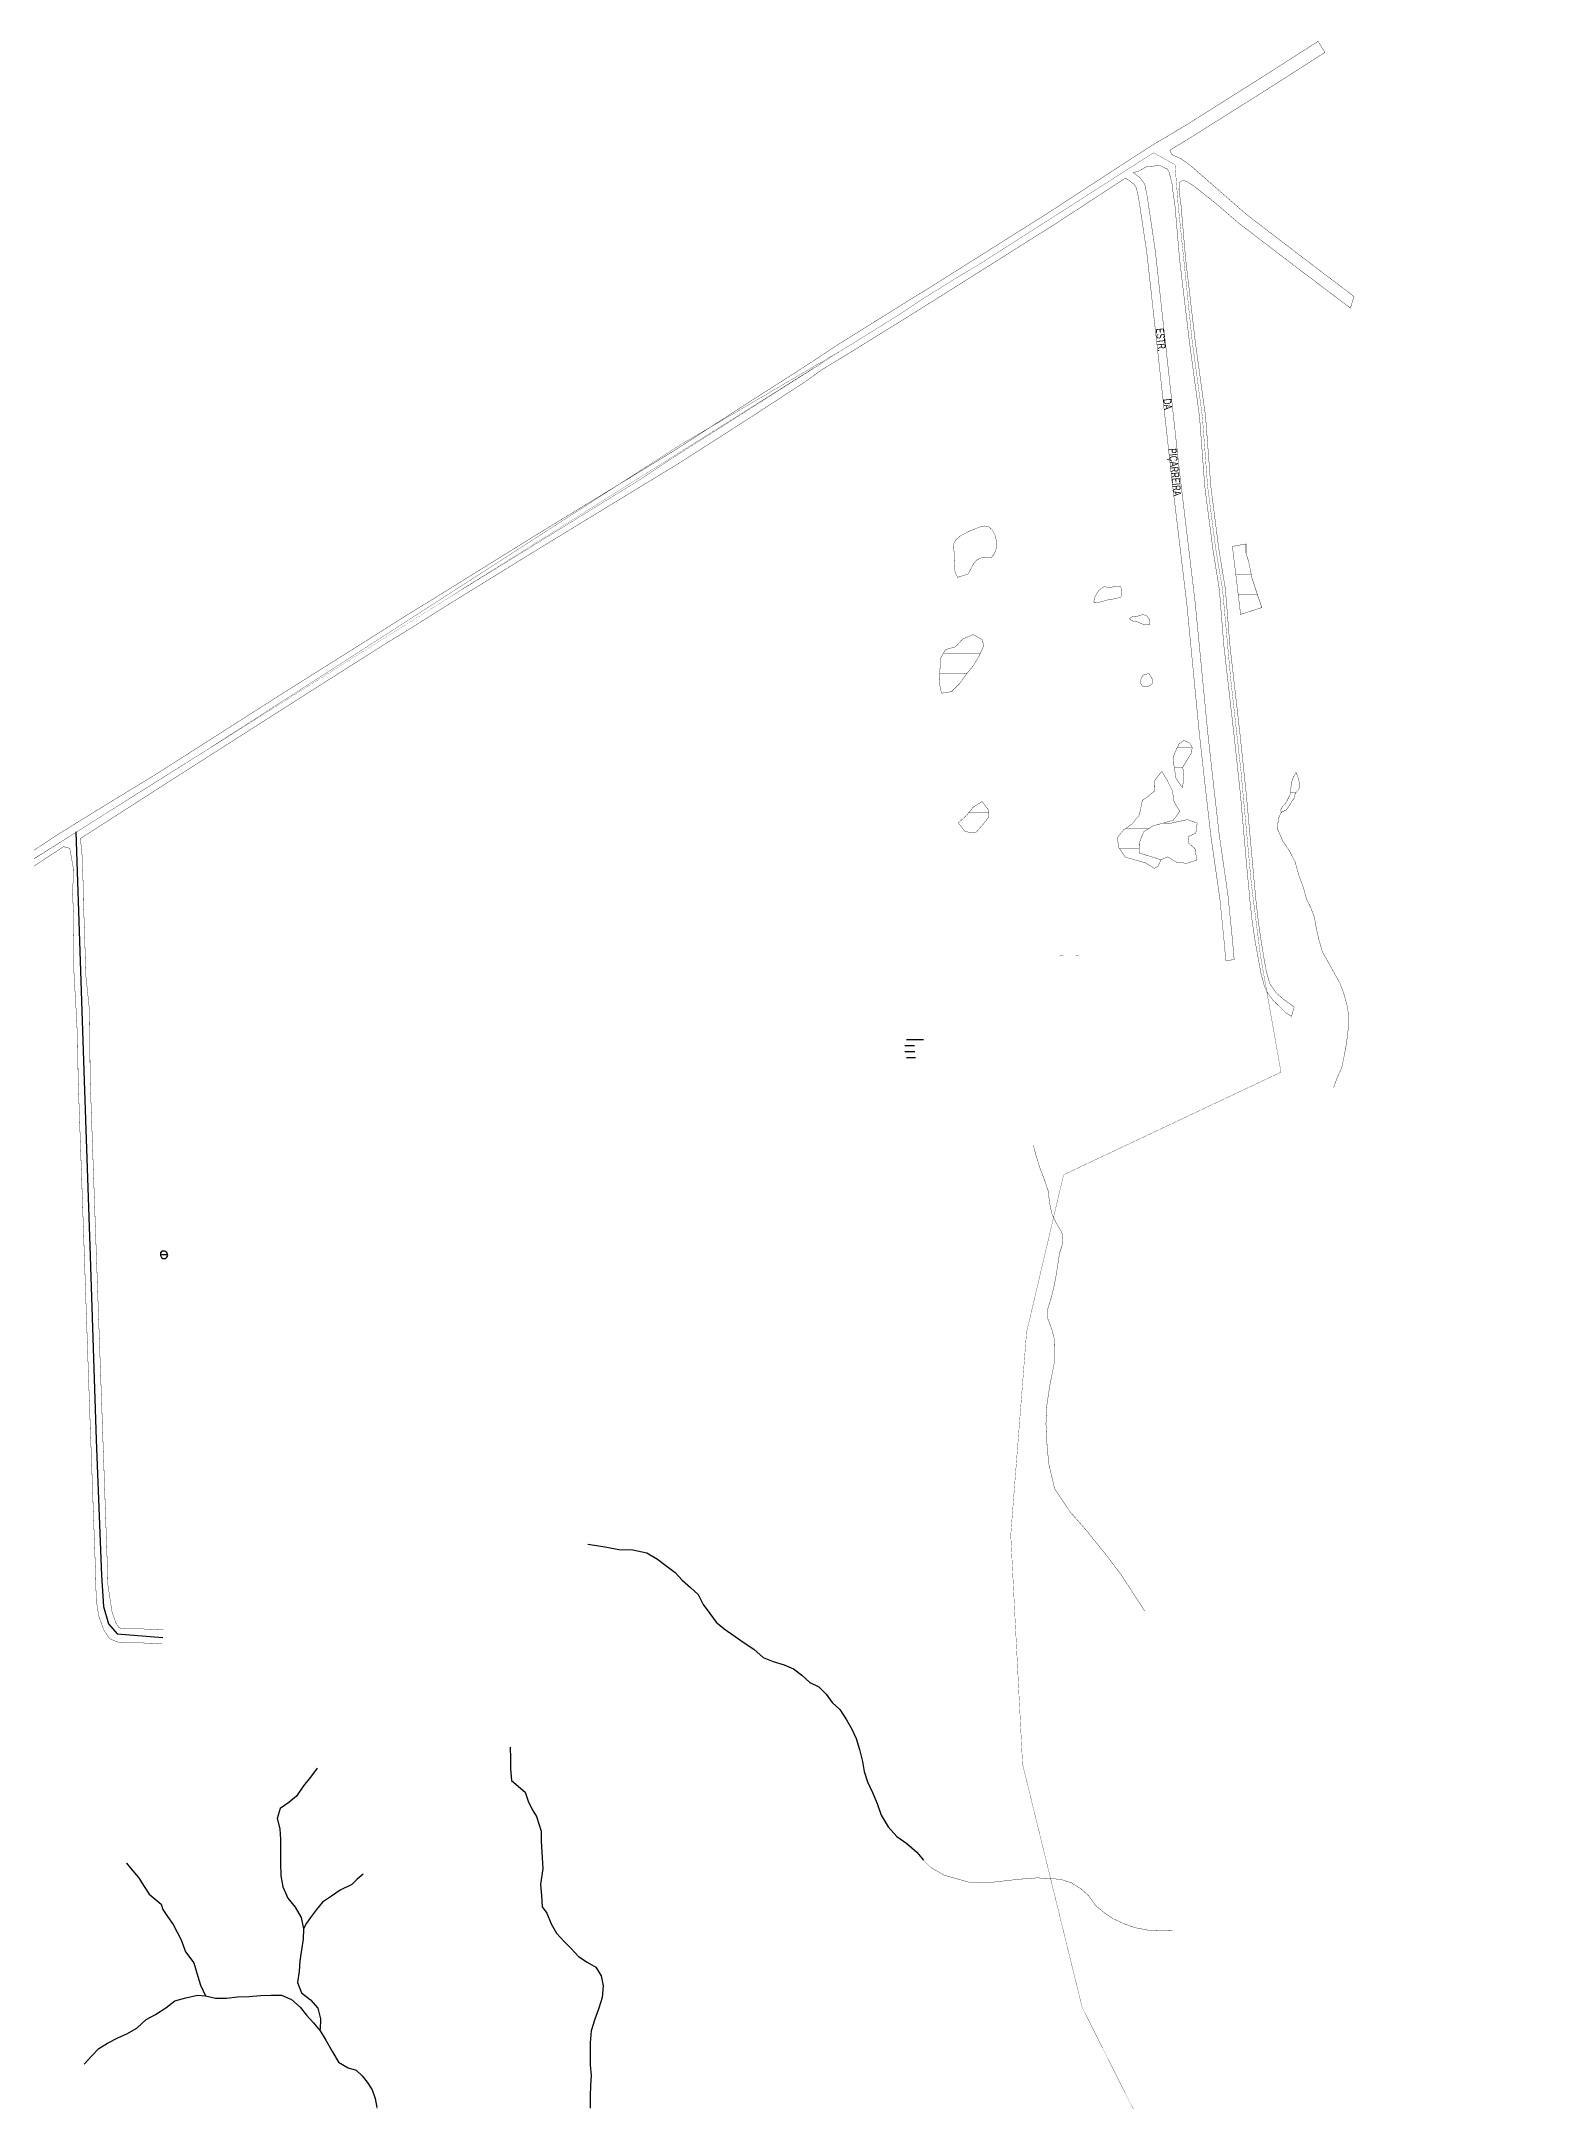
# Model space of a CAD drawing. Extents: x 211015 to 214226, y 4840231 to 4844926.
# Drawn here: x 213470 to 214226, y 4843896 to 4844926 of the extents above; entities that cross this region are included whole.
import ezdxf

# ---------------------------------------------------------------- set-up
doc = ezdxf.new("R2010")
doc.units = 0
doc.header["$LTSCALE"] = 1.5
doc.header["$MEASUREMENT"] = 0
doc.linetypes.add('TRACO_13', pattern=[8, 5, -1, 1, -1])
doc.linetypes.add('TRACO_25', pattern=[8, 3, -1, 1, -1, 1, -1])
for name, color, linetype in [('HD-AREA-SUJ-INUND', 170, 'CONTINUOUS'), ('HD-CURSO-INTER', 170, 'CONTINUOUS'), ('HD-HACH-HIDROG', 160, 'CONTINUOUS'), ('HD-LAGOS-INTER', 170, 'CONTINUOUS'), ('LM-LIMITE-MUNICIPAL', 7, 'CONTINUOUS'), ('OB-MINER-AREIA', 252, 'CONTINUOUS'), ('SV-EIXO-ROD-ESTR', 7, 'CONTINUOUS'), ('SV-EST-M-N-PAV', 20, 'CONTINUOUS'), ('SV-TXT-EST-M-N-PAV', 20, 'CONTINUOUS')]:
    doc.layers.add(name, color=color, linetype=linetype)
doc.styles.add('ARIAL', font='ARIAL.TTF')
doc.linetypes.add('Limite', pattern='A,20,-3,[130,ltypeshp.shx,S=6.35,R=0,X=0,Y=0],-3,20', length=46)

# ---------------------------------------------------------------- blocks, each defined once
blk = doc.blocks.new('*X5')
at = {"layer": 'HD-HACH-HIDROG', "color": 0}
blk.add_line((213529.261982, 4844319.425059), (213532.847188, 4844319.425094), dxfattribs=at)
blk = doc.blocks.new('*X16')
at = {"layer": 'HD-AREA-SUJ-INUND', "color": 0}
for p, q in [((213901.407038, 4844424.004835), (213906.325026, 4844424.004884)), ((213902.327243, 4844427.004877), (213910.761016, 4844427.004961)), ((213901.413271, 4844421.004802), (213906.525923, 4844421.004853)), ((213902.307014, 4844418.004778), (213906.7851, 4844418.004822))]:
    blk.add_line(p, q, dxfattribs=at)
blk = doc.blocks.new('*X71')
at = {"layer": 'HD-HACH-HIDROG', "const_width": 0.13}
for points in [[(213928.368995, 4844677.900007), (213946.804612, 4844677.900192)], [(213926.468011, 4844667.899955), (213943.870344, 4844667.900129)]]:
    blk.add_lwpolyline(points, dxfattribs=at)
blk = doc.blocks.new('*X74')
at = {"layer": 'HD-HACH-HIDROG', "const_width": 0.13}
for points in [[(214065.653063, 4844669.400697), (214072.185304, 4844669.400763)], [(214066.875726, 4844659.400677), (214074.654733, 4844659.400754)], [(214068.098388, 4844649.400656), (214077.726174, 4844649.400752)]]:
    blk.add_lwpolyline(points, dxfattribs=at)
blk = doc.blocks.new('*X76')
at = {"layer": 'HD-HACH-HIDROG', "const_width": 0.13}
for points in [[(213920.77451, 4844620.030191), (213939.223428, 4844620.030376)], [(213918.873695, 4844610.030139), (213932.590398, 4844610.030276)]]:
    blk.add_lwpolyline(points, dxfattribs=at)
blk = doc.blocks.new('*X77')
at = {"layer": 'HD-HACH-HIDROG', "const_width": 0.13}
blk.add_lwpolyline([(213933.355371, 4844540.168823), (213943.346983, 4844540.168922)], dxfattribs=at)
blk = doc.blocks.new('*X78')
at = {"layer": 'HD-HACH-HIDROG', "const_width": 0.13}
for points in [[(214026.302752, 4844552.444385), (214034.579489, 4844552.444467)], [(214019.341822, 4844542.444282), (214037.995002, 4844542.444469)], [(214011.895315, 4844532.444175), (214023.539453, 4844532.444291)], [(214008.703637, 4844522.44411), (214018.639576, 4844522.444209)]]:
    blk.add_lwpolyline(points, dxfattribs=at)
blk = doc.blocks.new('*X79')
at = {"layer": 'HD-HACH-HIDROG', "const_width": 0.13}
for points in [[(214037.569347, 4844572.807208), (214045.092092, 4844572.807283)], [(214036.256023, 4844562.807162), (214040.380854, 4844562.807203)]]:
    blk.add_lwpolyline(points, dxfattribs=at)
blk = doc.blocks.new('*X80')
at = {"layer": 'HD-HACH-HIDROG', "const_width": 0.13}
blk.add_lwpolyline([(214094.311967, 4844550.370831), (214096.997357, 4844550.370858)], dxfattribs=at)
blk = doc.blocks.new('*X81')
at = {"layer": 'HD-AREA-SUJ-INUND', "const_width": 0.13}
for points in [[(213978.784514, 4844468.843678), (213980.677009, 4844468.843696)], [(213986.911336, 4844468.843759), (213988.353075, 4844468.843773)]]:
    blk.add_lwpolyline(points, dxfattribs=at)

msp = doc.modelspace()

# ---------------------------------------------------------------- linework, layer by layer
at = {"layer": 'HD-CURSO-INTER', "linetype": 'TRACO_13', "const_width": 0.18, "flags": 128}
for points in [[(214089.6, 4844540.4), (214088.1, 4844537.2), (214087.8, 4844532.1), (214090.3, 4844526.2), (214093.8, 4844521.1), (214096.6, 4844515.6), (214098.3, 4844509.3), (214100.1, 4844504.5), (214100.7, 4844502.9), (214101.4, 4844500.3), (214102.2, 4844497.3), (214104.4, 4844492.7), (214106.2, 4844488), (214107.2, 4844482.2), (214108.6, 4844476.2), (214110.3, 4844470.5), (214113.5, 4844464.9), (214116.3, 4844459.8), (214118.9, 4844455.2), (214120.9, 4844449.9), (214122.4, 4844444.5), (214123.3, 4844439.2), (214123.3, 4844434.1), (214122.7, 4844428.5), (214121.9, 4844423), (214120.9, 4844417.9), (214119.9, 4844412.9), (214117.6, 4844407.9), (214115.8, 4844402.9)], [(213965.7, 4844374.1), (213967.1, 4844368.7), (213968.9, 4844362.9), (213971.1, 4844357.2), (213973.1, 4844351.4), (213973.8, 4844345.3), (213974.9, 4844340), (213977.1, 4844335.2), (213980, 4844330.4), (213980.4, 4844325), (213978.8, 4844320.1), (213977.8, 4844313.7), (213977, 4844308.6), (213976, 4844303.5), (213974.8, 4844298.4), (213973, 4844292.6), (213973, 4844287.2), (213975, 4844281.8), (213976.3, 4844276.8), (213976.5, 4844267), (213973.9, 4844253.9), (213972.4, 4844243.9), (213972, 4844234.7), (213972.6, 4844223), (213973.5, 4844214.5), (213976.3, 4844202.5), (213984.4, 4844190.4), (213992.1, 4844181.7), (214001.7, 4844169.8), (214009.6, 4844159.4), (214021.4, 4844141.2)], [(213743, 4844174.7), (213748.5, 4844173.9), (213752.5, 4844173.1), (213758.4, 4844172), (213765.4, 4844171.8), (213772.5, 4844170.4), (213777.8, 4844167.2), (213782, 4844164.1), (213786.6, 4844160.6), (213790.1, 4844156.7), (213794.3, 4844153.1), (213798.2, 4844149.6), (213800.6, 4844144.6), (213803.9, 4844140.1), (213807.1, 4844135.7), (213811.1, 4844132.3), (213816.7, 4844128.6), (213821.2, 4844125.4), (213826, 4844122.2), (213830.7, 4844118), (213835.7, 4844116.1), (213841.1, 4844114.3), (213845.8, 4844112.4), (213849.9, 4844109.2), (213853.9, 4844105.5), (213858.4, 4844103.3), (213862.1, 4844099.7), (213865.1, 4844095.6), (213869, 4844092), (213872.3, 4844086.9), (213875, 4844082.2), (213877.1, 4844077.5), (213878.8, 4844072), (213880.3, 4844066.1), (213881.1, 4844061.1), (213882.8, 4844055.9), (213885.3, 4844050.5), (213887.6, 4844045.1), (213889.7, 4844039.3), (213893.1, 4844033.4), (213897.4, 4844028.6), (213902.5, 4844025.1), (213907.4, 4844020.7), (213910.7, 4844016.8)], [(213704.1, 4844073.3), (213704.3, 4844067.5), (213704.4, 4844062.4), (213704.8, 4844056.6), (213711.7, 4844050.8), (213713.2, 4844046.2), (213715.1, 4844042), (213717.4, 4844038.6), (213719.7, 4844031.3), (213719.7, 4844026.4), (213720.1, 4844017.9), (213720.5, 4844012.6), (213719.3, 4844004.5), (213719.9, 4843999.1), (213720.1, 4843993.4), (213722.5, 4843990.3), (213724.6, 4843984.9), (213727.3, 4843980.3), (213731, 4843976.2), (213734.7, 4843972.6), (213738.3, 4843968.6), (213742.6, 4843965.8), (213747, 4843963.3), (213749.7, 4843958.9), (213750.7, 4843954), (213750.1, 4843948.1), (213748.4, 4843942.7), (213746.5, 4843937.2), (213744.7, 4843931.5), (213744.2, 4843925.4), (213744.1, 4843919.9), (213744.2, 4843914.5), (213744.7, 4843909.1), (213744.3, 4843904.1), (213744.1, 4843899), (213744.1, 4843893), (213744, 4843887.5), (213742.5, 4843882.2), (213740.7, 4843877), (213739.8, 4843872.1), (213736.7, 4843867.3), (213732.2, 4843863.8), (213727.7, 4843861.6), (213722.7, 4843859.3), (213721.7, 4843858.9)], [(213607.6, 4844062.7), (213604.3, 4844058.3), (213600.8, 4844053.9), (213597.3, 4844048.8), (213593.5, 4844045.5), (213589.1, 4844042.6), (213587.6, 4844037.6), (213589, 4844032.4), (213589.3, 4844027.1), (213589.4, 4844021.4), (213589.4, 4844015.2), (213589.5, 4844008.9), (213590.5, 4844003.4), (213593, 4843997.8), (213596.7, 4843993.3), (213599.7, 4843988.1), (213600.9, 4843982.5), (213600.7, 4843977.2), (213599.8, 4843971.9), (213599, 4843966.5), (213598.6, 4843961.3), (213597.8, 4843955.6), (213599.8, 4843950.5), (213604.4, 4843947), (213608, 4843942.8), (213609.4, 4843937.5), (213609.2, 4843932.1)], [(213512.4, 4844015.3), (213514.5, 4844012.5), (213518.3, 4844008.1), (213521.2, 4844003.5), (213523.7, 4843999.7), (213529.7, 4843994.7), (213530.6, 4843992), (213532.9, 4843988.6), (213535.7, 4843984.6), (213539.7, 4843976.9), (213541.8, 4843971), (213546, 4843965.5), (213548.1, 4843958.6), (213549.3, 4843954.2), (213551.8, 4843948.9)], [(213630.6, 4844009.8), (213627.7, 4844007.3), (213625, 4844004.6), (213619.2, 4844001.8), (213614.9, 4843998.7), (213610.4, 4843995.7), (213607.3, 4843992.1), (213604.8, 4843988.8), (213602.4, 4843985.3), (213600.9, 4843982.5)], [(214035.4, 4843981.7), (214029.7, 4843981.6), (214022.8, 4843981.8), (214016.5, 4843983), (214011.1, 4843984.9), (214005.7, 4843987.4), (214001.2, 4843990.4), (213996.9, 4843994), (213993.4, 4843998.9), (213989.5, 4844002.4), (213984.6, 4844005.5), (213979.1, 4844007.2), (213967.8, 4844007.9), (213958.5, 4844007.2), (213946.1, 4844005.8), (213933.6, 4844005.7), (213921.2, 4844009.2), (213914.4, 4844013.1), (213910.7, 4844016.8)], [(213491.2, 4843914.7), (213495, 4843919), (213498.5, 4843922.6), (213502.8, 4843925.2), (213508.4, 4843928.1), (213512.6, 4843930), (213517.6, 4843932.7), (213522.2, 4843937.1), (213526.9, 4843939.6), (213532.1, 4843943), (213536.5, 4843946.5), (213542, 4843948), (213547.8, 4843949.3), (213551.8, 4843948.9), (213556.8, 4843947.8), (213562.4, 4843947.8), (213567.9, 4843948.5), (213573.7, 4843948.6), (213579.4, 4843949.1), (213584.6, 4843949.3), (213589.9, 4843949.2), (213594.9, 4843947.1), (213599.1, 4843943.2), (213602.4, 4843939.3), (213605.9, 4843935.5), (213609.2, 4843931.5), (213612, 4843926.8), (213615.3, 4843920.9), (213618.3, 4843915.8), (213623.1, 4843913), (213627.2, 4843911.8), (213630.1, 4843908.9), (213632.6, 4843905.7), (213635.2, 4843901.9), (213636.6, 4843897.6), (213637.5, 4843893.1), (213638.3, 4843889.2), (213639.6, 4843883.7), (213642.5, 4843881.2), (213645.9, 4843878.4), (213650, 4843875.9), (213654, 4843874.9), (213658.9, 4843874.3), (213664.7, 4843874), (213671.5, 4843873.8), (213699.9, 4843871.9), (213703.4, 4843868.3), (213707, 4843864.8), (213710.4, 4843860.2), (213711, 4843858.8)]]:
    msp.add_lwpolyline(points, dxfattribs=at)
at = {"layer": 'HD-CURSO-INTER', "flags": 128}
for points in [[(213743, 4844174.7), (213748.5, 4844173.9), (213752.5, 4844173.1), (213758.4, 4844172), (213765.4, 4844171.8), (213772.5, 4844170.4), (213777.8, 4844167.2), (213782, 4844164.1), (213786.6, 4844160.6), (213790.1, 4844156.7), (213794.3, 4844153.1), (213798.2, 4844149.6), (213800.6, 4844144.6), (213803.9, 4844140.1), (213807.1, 4844135.7), (213811.1, 4844132.3), (213816.7, 4844128.6), (213821.2, 4844125.4), (213826, 4844122.2), (213830.7, 4844118), (213835.7, 4844116.1), (213841.1, 4844114.3), (213845.8, 4844112.4), (213849.9, 4844109.2), (213853.9, 4844105.5), (213858.4, 4844103.3), (213862.1, 4844099.7), (213865.1, 4844095.6), (213869, 4844092), (213872.3, 4844086.9), (213875, 4844082.2), (213877.1, 4844077.5), (213878.8, 4844072), (213880.3, 4844066.1), (213881.1, 4844061.1), (213882.8, 4844055.9), (213885.3, 4844050.5), (213887.6, 4844045.1), (213889.7, 4844039.3), (213893.1, 4844033.4), (213897.4, 4844028.6), (213902.5, 4844025.1), (213907.4, 4844020.7), (213910.7, 4844016.8)], [(213704.1, 4844073.3), (213704.3, 4844067.5), (213704.4, 4844062.4), (213704.8, 4844056.6), (213711.7, 4844050.8), (213713.2, 4844046.2), (213715.1, 4844042), (213717.4, 4844038.6), (213719.7, 4844031.3), (213719.7, 4844026.4), (213720.1, 4844017.9), (213720.5, 4844012.6), (213719.3, 4844004.5), (213719.9, 4843999.1), (213720.1, 4843993.4), (213722.5, 4843990.3), (213724.6, 4843984.9), (213727.3, 4843980.3), (213731, 4843976.2), (213734.7, 4843972.6), (213738.3, 4843968.6), (213742.6, 4843965.8), (213747, 4843963.3), (213749.7, 4843958.9), (213750.7, 4843954), (213750.1, 4843948.1), (213748.4, 4843942.7), (213746.5, 4843937.2), (213744.7, 4843931.5), (213744.2, 4843925.4), (213744.1, 4843919.9), (213744.2, 4843914.5), (213744.7, 4843909.1), (213744.3, 4843904.1), (213744.1, 4843899), (213744.1, 4843893)], [(213607.6, 4844062.7), (213604.3, 4844058.3), (213600.8, 4844053.9), (213597.3, 4844048.8), (213593.5, 4844045.5), (213589.1, 4844042.6), (213587.6, 4844037.6), (213589, 4844032.4), (213589.3, 4844027.1), (213589.4, 4844021.4), (213589.4, 4844015.2), (213589.5, 4844008.9), (213590.5, 4844003.4), (213593, 4843997.8), (213596.7, 4843993.3), (213599.7, 4843988.1), (213600.9, 4843982.5), (213600.7, 4843977.2), (213599.8, 4843971.9), (213599, 4843966.5), (213598.6, 4843961.3), (213597.8, 4843955.6), (213599.8, 4843950.5), (213604.4, 4843947), (213608, 4843942.8), (213609.4, 4843937.5), (213609.2, 4843932.1)], [(213512.4, 4844015.3), (213514.5, 4844012.5), (213518.3, 4844008.1), (213521.2, 4844003.5), (213523.7, 4843999.7), (213529.7, 4843994.7), (213530.6, 4843992), (213532.9, 4843988.6), (213535.7, 4843984.6), (213539.7, 4843976.9), (213541.8, 4843971), (213546, 4843965.5), (213548.1, 4843958.6), (213549.3, 4843954.2), (213551.8, 4843948.9)], [(213630.6, 4844009.8), (213627.7, 4844007.3), (213625, 4844004.6), (213619.2, 4844001.8), (213614.9, 4843998.7), (213610.4, 4843995.7), (213607.3, 4843992.1), (213604.8, 4843988.8), (213602.4, 4843985.3), (213600.9, 4843982.5)], [(213491.2, 4843914.7), (213495, 4843919), (213498.5, 4843922.6), (213502.8, 4843925.2), (213508.4, 4843928.1), (213512.6, 4843930), (213517.6, 4843932.7), (213522.2, 4843937.1), (213526.9, 4843939.6), (213532.1, 4843943), (213536.5, 4843946.5), (213542, 4843948), (213547.8, 4843949.3), (213551.8, 4843948.9), (213556.8, 4843947.8), (213562.4, 4843947.8), (213567.9, 4843948.5), (213573.7, 4843948.6), (213579.4, 4843949.1), (213584.6, 4843949.3), (213589.9, 4843949.2), (213594.9, 4843947.1), (213599.1, 4843943.2), (213602.4, 4843939.3), (213605.9, 4843935.5), (213609.2, 4843931.5), (213612, 4843926.8), (213615.3, 4843920.9), (213618.3, 4843915.8), (213623.1, 4843913), (213627.2, 4843911.8), (213630.1, 4843908.9), (213632.6, 4843905.7), (213635.2, 4843901.9), (213636.6, 4843897.6), (213637.5, 4843893.1)]]:
    msp.add_lwpolyline(points, dxfattribs=at)
at = {"layer": 'HD-LAGOS-INTER', "linetype": 'TRACO_13', "const_width": 0.18, "flags": 128}
for points in [[(213938.7, 4844683), (213934, 4844681.1), (213929.3, 4844678.7), (213926.9, 4844676.6), (213925.8, 4844674.5), (213925.9, 4844671.7), (213926.5, 4844668.5), (213926.2, 4844663.5), (213926.6, 4844660.4), (213927.9, 4844657.9), (213933.1, 4844659.6), (213935.7, 4844664.5), (213937.4, 4844666.6), (213939.8, 4844667.7), (213944.8, 4844667.9), (213946.3, 4844669.9), (213947, 4844671.8), (213947.4, 4844674), (213947.2, 4844676.1), (213946.6, 4844678.8), (213945.2, 4844681.6), (213943.4, 4844683.2), (213941.2, 4844683.6), (213938.7, 4844683)], [(214079.9, 4844642.8), (214075, 4844657.5), (214073.3, 4844665.9), (214072, 4844669.9), (214072, 4844674.6), (214065.2, 4844673.4), (214069.3, 4844639.4), (214079.9, 4844642.8)], [(213996.6, 4844645.2), (213999.7, 4844645.7), (214002.1, 4844646.5), (214005.3, 4844647), (214007.5, 4844647.5), (214009.5, 4844648), (214010, 4844649.7), (214009.8, 4844651.6), (214009.4, 4844653.2), (214007.2, 4844653.4), (214005.3, 4844653.1), (214003.9, 4844652.9), (214000.9, 4844653.2), (213998.5, 4844651.4), (213996.6, 4844648.5), (213995.9, 4844645.5), (213996.6, 4844645.2)], [(214023.5, 4844637.2), (214022.3, 4844638.8), (214020.4, 4844639.3), (214018.1, 4844638.6), (214016.5, 4844638.4), (214015, 4844638.2), (214013.7, 4844637.3), (214014.9, 4844636.2), (214017.6, 4844635.7), (214019.2, 4844635), (214021.4, 4844634.1), (214023.9, 4844634.3), (214024, 4844635.7), (214023.5, 4844637.2)], [(213940.9, 4844623.8), (213938.5, 4844618.4), (213935.8, 4844613.9), (213932.6, 4844610), (213928.8, 4844604.8), (213924.8, 4844600.8), (213919.8, 4844600), (213918.6, 4844605.5), (213919, 4844611.3), (213919.2, 4844617.3), (213921.8, 4844621.8), (213926.8, 4844623.2), (213930.4, 4844627.1), (213935.6, 4844629.3), (213940.1, 4844626.8), (213940.9, 4844623.8)], [(214019.6, 4844607.5), (214020.7, 4844609.1), (214023.4, 4844609.9), (214025, 4844607.6), (214025.1, 4844604.7), (214022.9, 4844603.2), (214020.3, 4844603.4), (214019.2, 4844605.1), (214019.6, 4844607.5)], [(214035.9, 4844568.8), (214036.7, 4844570.8), (214038.4, 4844574.5), (214040.9, 4844576.5), (214043.9, 4844575.1), (214045.1, 4844572.9), (214044.7, 4844570), (214043.1, 4844567.5), (214040.4, 4844563), (214041, 4844557.8), (214040.2, 4844552.8), (214036.9, 4844557.7), (214036.2, 4844563.2), (214035.7, 4844564.8), (214035.6, 4844567.3), (214035.9, 4844568.8)], [(214018.7, 4844539.2), (214015.1, 4844534.7), (214010.8, 4844531.7), (214007.6, 4844527.7), (214008.5, 4844522.7), (214011.6, 4844518.1), (214016.5, 4844516.7), (214021.8, 4844515.2), (214023.2, 4844514.3), (214026.3, 4844512.4), (214028.1, 4844513.6), (214029.5, 4844516.8), (214023.9, 4844518.5), (214018.6, 4844520.2), (214018.7, 4844525.4), (214020.9, 4844530.8), (214025.7, 4844533.8), (214030.7, 4844535.1), (214035.7, 4844536.5), (214038.9, 4844541), (214036.1, 4844545.5), (214035.2, 4844551.2), (214032.5, 4844556.7), (214029.9, 4844560.9), (214026.4, 4844556.5), (214026.3, 4844551.1), (214022.4, 4844547.9), (214020.2, 4844546.5), (214018.7, 4844539.2)], [(214097.1, 4844550.6), (214098, 4844551.5), (214098.9, 4844553.2), (214098.6, 4844555.5), (214097.8, 4844558.7), (214097, 4844560.4), (214095.3, 4844557.2), (214094.7, 4844555.1), (214094.5, 4844553.1), (214094.4, 4844551.5), (214094.3, 4844549.9), (214093.2, 4844547.6), (214091.9, 4844545.1), (214090.2, 4844543.3), (214089.4, 4844541.7), (214089.6, 4844540.4), (214092.2, 4844541.7), (214094.2, 4844544.7), (214096.1, 4844547.7), (214096.5, 4844549.4), (214097.1, 4844550.6)], [(213943.3, 4844541.6), (213940.1, 4844545.9), (213935.7, 4844543.1), (213932.5, 4844539.1), (213928.2, 4844535.2), (213931.5, 4844530.8), (213936.8, 4844530.2), (213940.2, 4844534), (213943.5, 4844538.2), (213943.3, 4844541.6)]]:
    msp.add_lwpolyline(points, dxfattribs=at)
at = {"layer": 'HD-LAGOS-INTER', "flags": 128}
msp.add_lwpolyline([(213529.9, 4844317.9), (213530.6, 4844317.4), (213531.9, 4844317.5), (213532.6, 4844318.1), (213533, 4844318.9), (213532.6, 4844320.4), (213531.6, 4844321.2), (213530.1, 4844321.2), (213529.3, 4844320.3), (213529.3, 4844318.9)], close=True, dxfattribs=at)
at = {"layer": 'LM-LIMITE-MUNICIPAL', "linetype": 'Limite', "ltscale": 0.1, "const_width": 0.13, "flags": 128}
msp.add_lwpolyline([(213872.7, 4844773.1), (213783.8, 4844716.6), (213768.8, 4844706.6), (213678.4, 4844650.8), (213640.7, 4844627.2), (213550.9, 4844570.6), (213789.3, 4844724.2), (213872.7, 4844773.1), (213897.8, 4844788.7), (213909.4, 4844796.4), (213910.7, 4844797.3), (213926, 4844806.8), (213939.6, 4844815), (213973.1, 4844836.4), (213992.8, 4844849), (214025.7, 4844870.1), (214036.5, 4844864.2), (214038.1, 4844843.8), (214045.1, 4844776), (214050.2, 4844738.2), (214052.8, 4844703.5), (214056.9, 4844671.9), (214060.3, 4844651.7), (214064.3, 4844607.6), (214069.5, 4844560.9), (214074.7, 4844504.5), (214079.2, 4844468.9), (214089.5, 4844410.6), (213980.8, 4844359.3), (213962.3, 4844280.5), (213954.4, 4844179.3), (213960.3, 4844064.7), (213990.1, 4843943.1), (214030.8, 4843862.3), (214034.4, 4843855.1), (214060.2, 4843779), (214067.5, 4843757.7), (214080.8, 4843741), (214100.1, 4843712.4), (214108.1, 4843681.8), (214106.1, 4843648.5), (214100.8, 4843626.5), (214086.8, 4843612.5), (214057.5, 4843597.9), (214068.8, 4843559.6), (214136.9, 4843352.6), (214165.5, 4843265.9), (214171, 4843249), (214189.4, 4843184.4), (214198.9, 4843146.4), (214219.8, 4843056.8), (214225.8, 4842992), (214219.2, 4842907.2), (214207.3, 4842820.8), (214188.9, 4842717.2), (214170.6, 4842661.6), (214144.2, 4842622.8), (214109.7, 4842590.9), (214054.3, 4842552.2), (213998, 4842512.9), (213962.8, 4842483.6), (213987.6, 4842421.2), (214002.9, 4842384.4), (213990.1, 4842385.1), (213957.9, 4842386.8), (213941.1, 4842380.7), (213929.2, 4842371), (213926.7, 4842356.6), (213930.8, 4842341.4), (213934.9, 4842330.4), (213937, 4842316), (213949.7, 4842306.5), (213961.2, 4842295.8), (213966.6, 4842280.6), (213967.8, 4842260.5), (213964.9, 4842243.2), (213957.1, 4842233.2), (213948.9, 4842226.6), (213937.8, 4842220.8), (213927.9, 4842219.2), (213922.2, 4842215.1), (213910.3, 4842200.8), (213882.1, 4842162.6), (213867.7, 4842149.6), (213855, 4842133.9), (213844.7, 4842123.7), (213830.8, 4842115.5), (213816.8, 4842112.6), (213808.2, 4842115), (213803.2, 4842121.2), (213802.4, 4842130.7), (213804.9, 4842146.7), (213807.7, 4842157.4), (213801.2, 4842163.5), (213794.8, 4842172.7), (213786.2, 4842180.6), (213773.4, 4842180.6), (213765.3, 4842177.5), (213756.2, 4842172), (213747.1, 4842164.6), (213737.5, 4842160.7), (213721.9, 4842151.5), (213714.1, 4842145.5), (213701.5, 4842132.3), (213689.2, 4842120.8), (213682.6, 4842119.6), (213668, 4842119.1), (213663.3, 4842119), (213656.8, 4842119), (213639.1, 4842119.6), (213623.9, 4842128.2), (213605, 4842140.9), (213587.3, 4842142.2), (213571.3, 4842139.7), (213553.6, 4842129.4), (213537.6, 4842117.5), (213522.8, 4842094.1), (213520.3, 4842080.1), (213522.8, 4842062.9), (213530.6, 4842049.3), (213545.2, 4842030.6), (213552.2, 4842008), (213553.3, 4841996.8), (213550.7, 4841978.7), (213544.8, 4841958.3), (213542.2, 4841949.1), (213536.1, 4841928.7), (213523.8, 4841898.1), (213514.8, 4841884.1), (213502.9, 4841878), (213484.5, 4841877.4), (213467.1, 4841877.1), (213437.9, 4841878), (213401, 4841866.9), (213371.2, 4841844.5), (213359.5, 4841835.9), (213350.2, 4841828), (213333, 4841805.8), (213318.6, 4841779.6), (213299.7, 4841755.7), (213286.7, 4841729.9), (213275, 4841703.5), (213264.1, 4841676.7), (213258.3, 4841662.6), (213255.8, 4841656.5), (213246.3, 4841632.7), (213238.4, 4841606.9), (213232.2, 4841581.2), (213226.3, 4841566.7), (213222.1, 4841556.6), (213216, 4841550), (213209.3, 4841537.6), (213206.9, 4841528.2), (213207.9, 4841517.7), (213205.2, 4841508.5), (213206.2, 4841498.2), (213205.2, 4841481.2), (213205.7, 4841468.7), (213206, 4841452.5), (213206.4, 4841433.2), (213207.2, 4841426), (213209.6, 4841417.5), (213210.1, 4841410.2), (213209.6, 4841401.9), (213208.9, 4841389.3), (213207.4, 4841380.2), (213204, 4841370), (213202.8, 4841357.4), (213201.6, 4841348), (213198.2, 4841339.5), (213194.8, 4841333), (213193.1, 4841326.9), (213192.3, 4841319.4), (213187.2, 4841308.9), (213184.1, 4841299.8), (213177.5, 4841278.7), (213174.1, 4841267.7), (213168.8, 4841251), (213163, 4841236.5), (213153.7, 4841217.1), (213149.6, 4841208.8), (213141.4, 4841193.1), (213130, 4841175.2), (213119.1, 4841154.5), (213108.7, 4841138.6), (213095.1, 4841117), (213089.3, 4841105.9), (213086.1, 4841096.9), (213081.5, 4841087.2), (213071.8, 4841070.9), (213058.4, 4841049.1), (213051.6, 4841036.5), (213046.9, 4841026.5), (213042.4, 4841016.5), (213037.7, 4841008.4), (213029.6, 4840997.3), (213021.1, 4840987.4), (213016.2, 4840980), (213011.7, 4840968.5), (213004.6, 4840952.4), (213002.1, 4840934.2), (213001.1, 4840918.2), (212997.1, 4840902.7), (212991.6, 4840889.4), (212987.7, 4840882.6), (212985.8, 4840877.3), (212985, 4840866.3), (212983.7, 4840853.4), (212980.6, 4840836.9), (212977.4, 4840821), (212973.7, 4840800), (212970.6, 4840782.9), (212969, 4840765.5), (212970.1, 4840755.2), (212969.3, 4840747.6), (212967.2, 4840739.2), (212964.3, 4840728.2), (212965.3, 4840711.6), (212965.6, 4840694.6), (212966.9, 4840676.8), (212964.6, 4840659.8), (212964.3, 4840647.4), (212965.3, 4840635.3), (212966.9, 4840622.2), (212967.4, 4840608.2), (212967.7, 4840597.9), (212969.8, 4840588.5), (212972.2, 4840578.5), (212971.9, 4840566.7), (212971.9, 4840550.8), (212971.9, 4840539), (212969.8, 4840528.7), (212968.2, 4840523.5), (212967.2, 4840518), (212969.3, 4840511.4), (212973.5, 4840505.1), (212975.3, 4840498), (212974.3, 4840486.3), (212971.6, 4840463.7), (212968.2, 4840447.2), (212963.8, 4840426.5), (212960.6, 4840409.9), (212954.1, 4840386.4), (212947.8, 4840370.7), (212939.1, 4840359.4), (212928.1, 4840345.7), (212915.2, 4840333), (212901.3, 4840321.9), (212883.9, 4840310.4), (212870.6, 4840305.7), (212848.9, 4840298), (212832.9, 4840294.6), (212813.2, 4840291), (212794, 4840285.2), (212782.2, 4840282.3), (212765.4, 4840277.8), (212751.2, 4840274.7), (212730.5, 4840271.9), (212713.1, 4840271.3), (212693.9, 4840271.3), (212673.8, 4840270.6), (212658.5, 4840268.6), (212639.5, 4840265.9), (212619.9, 4840264), (212602.1, 4840259.1), (212611.6, 4840295.8), (212617.3, 4840324.6), (212618.5, 4840358.5), (212617.9, 4840387.4), (212612.3, 4840416.9), (212603.5, 4840450.7), (212592.2, 4840484), (212575.9, 4840509.7), (212565.8, 4840531), (212554.5, 4840560.9), (212545.1, 4840592.8), (212534.5, 4840612.9), (212508.7, 4840640.5), (212476.7, 4840665.6), (212445.4, 4840686.3), (212404.3, 4840707.4), (212365.4, 4840719.9), (212335.3, 4840725.6), (212300.7, 4840733.1), (212246.2, 4840751.9), (212193.5, 4840772), (212160.5, 4840786.7), (212131, 4840794.3), (212110.3, 4840804.3), (212089.6, 4840819.4), (212070.2, 4840843.2), (212060, 4840859.6), (212042.5, 4840867.7), (212030.2, 4840872), (212010.3, 4840875), (212000, 4840873.5), (211978.5, 4840871.6), (211966, 4840873.2), (211952.8, 4840878.7), (211941.5, 4840882.7), (211925.3, 4840884.5), (211908.4, 4840887.6), (211892.2, 4840887.9), (211876.4, 4840891.8), (211867.1, 4841049.1), (211808.4, 4842070.7), (211592.2, 4841846), (211512.5, 4841765.1), (211014.7, 4842083.1), (211017.4, 4842085.6), (211024.1, 4842088.8), (211069.3, 4842113.2), (211104.8, 4842131.6), (211135.2, 4842148.2), (211150.4, 4842156), (211169.8, 4842167.6), (211206.7, 4842186.9), (211233, 4842201), (211263.5, 4842217), (211275.8, 4842223.9), (211298.1, 4842237.8), (211306.1, 4842242), (211324.6, 4842252.4), (211343.2, 4842261.1), (211367.7, 4842271.7), (211376.9, 4842273.9), (211389, 4842273.7), (211472.5, 4842271), (211402.6, 4842338.2), (211348, 4842408.9), (211275.5, 4842449.1), (211270.5, 4842464), (211267.6, 4842476.5), (211265.2, 4842486.8), (211260, 4842507.6), (211235.7, 4842647.4), (211230.7, 4842665.1), (211227.6, 4842681.6), (211222, 4842708.6), (211219.4, 4842725.5), (211218.6, 4842731.1), (211213.1, 4842746.5), (211207.2, 4842765.5), (211200.2, 4842795.2), (211199.3, 4842810.9), (211200.2, 4842822.5), (211203.8, 4842839.5), (211204.9, 4842850.7), (211206.1, 4842873.1), (211207.8, 4842907.1), (211210.6, 4842937.2), (211217.2, 4842975.8), (211220.5, 4842998.6), (211224.6, 4843015.2), (211228.3, 4843029.4), (211230, 4843040), (211231.2, 4843062.1), (211233.8, 4843077.1), (211236.9, 4843092.6), (211238.4, 4843098.7), (211241.4, 4843106.1), (211244.4, 4843112.8), (211247.5, 4843129.8), (211252, 4843159.5), (211254.8, 4843177.8), (211265, 4843242.4), (211269.3, 4843259.9), (211275.9, 4843303.7), (211283.8, 4843352.8), (211291.8, 4843398.1), (211295, 4843419.1), (211302.5, 4843463.4), (211306.7, 4843487.8), (211313.2, 4843527), (211321.6, 4843579.9), (211325.3, 4843603.2), (211327.4, 4843614.4), (211334.5, 4843650.4), (211344.8, 4843694.7), (211354, 4843729.8), (211360.9, 4843758.9), (211370.2, 4843783.7), (211377.9, 4843803.1), (211382.6, 4843801.7), (211386.9, 4843800.2), (211393.9, 4843798), (211402.8, 4843794.1), (211412.2, 4843788.4), (211419.8, 4843781.9), (211429.3, 4843771.7), (211437.8, 4843759.2), (211452, 4843740.9), (211467.3, 4843721.2), (211481.3, 4843705.9), (211495.3, 4843690.6), (211510.9, 4843673.8), (211533.2, 4843648.1), (211550.6, 4843631.3), (211561.1, 4843621.2), (211571.6, 4843610.6), (211586.8, 4843595.2), (211592.3, 4843589.7), (211600.2, 4843582), (211614, 4843568.2), (211624.6, 4843556.5), (211648.9, 4843533), (211667.9, 4843518.2), (211682.1, 4843506.8), (211690, 4843498.8), (211699.2, 4843488.5), (211707.6, 4843478.7), (211713.6, 4843472.4), (211717.8, 4843469), (211722.1, 4843464.9), (211726.5, 4843459.2), (211730, 4843453.1), (211731.8, 4843446.6), (211735.3, 4843438.8), (211740.3, 4843429.2), (211749, 4843416.9), (211754.3, 4843411), (211760.2, 4843406.1), (211770.5, 4843398.9), (211780.2, 4843392.6), (211789.7, 4843389.2), (211799.3, 4843386.9), (211813.9, 4843383.7), (211825, 4843382.1), (211834.7, 4843380.2), (211846.4, 4843377.2), (211859.3, 4843373.6), (211879.9, 4843367), (211900.9, 4843357.2), (211911.3, 4843354.5), (211918, 4843352.8), (211921.6, 4843349.5), (211925.5, 4843346.8), (211938.8, 4843342.4), (211948.7, 4843339.9), (211958, 4843339.2), (211962.5, 4843338.2), (211965.7, 4843337), (211974.8, 4843332.5), (211982.7, 4843328.1), (211991.2, 4843322.3), (211997.7, 4843318.7), (212005.6, 4843316.1), (212014.7, 4843315), (212022.9, 4843315.3), (212039.6, 4843314.5), (212055.1, 4843313.6), (212070.1, 4843311.6), (212080.5, 4843309.6), (212090.8, 4843307.6), (212103.9, 4843303.7), (212116.9, 4843300.7), (212132.8, 4843296.5), (212146.9, 4843291.4), (212161.9, 4843287.9), (212171.5, 4843285.4), (212185.8, 4843282.7), (212197.7, 4843279.5), (212205.9, 4843275.7), (212212.6, 4843270.5), (212217.3, 4843266.1), (212220.5, 4843260.4), (212223, 4843253.8), (212225.7, 4843245.4), (212227.1, 4843237.2), (212227.6, 4843229.7), (212229.4, 4843221.3), (212231.6, 4843214.2), (212233.8, 4843208.8), (212236.5, 4843202.9), (212237.5, 4843196.7), (212239, 4843188.8), (212240.5, 4843179.9), (212242.4, 4843171.3), (212244.4, 4843165.1), (212247.1, 4843158), (212251.6, 4843149.8), (212255, 4843144.7), (212257.5, 4843138.6), (212257.5, 4843132.7), (212256.5, 4843128), (212255, 4843121.6), (212253, 4843115.9), (212253, 4843108.8), (212253.3, 4843101.6), (212255, 4843096.2), (212256.7, 4843092.3), (212257.7, 4843086.9), (212259.4, 4843080.9), (212262.4, 4843073.7), (212263.9, 4843065.8), (212264.4, 4843057.6), (212265.4, 4843050.5), (212266.1, 4843043.8), (212265.4, 4843036.7), (212263.9, 4843027.2), (212260.7, 4843016.8), (212258, 4843007.2), (212255.7, 4842999.1), (212253.8, 4842990.9), (212251.8, 4842982.1), (212249.6, 4842972.7), (212248.1, 4842962.6), (212244.4, 4842952.2), (212242.2, 4842945.5), (212240.2, 4842938.8), (212241, 4842929.7), (212243.2, 4842924.3), (212245.6, 4842919.1), (212250.1, 4842912.4), (212253.8, 4842904.5), (212258.2, 4842895.9), (212263.4, 4842887.8), (212269.1, 4842881.2), (212276, 4842874.1), (212281.6, 4842867.9), (212288.5, 4842862), (212294.7, 4842856.8), (212299.6, 4842851.6), (212302.8, 4842847.5), (212307, 4842841.3), (212311, 4842836.9), (212316.9, 4842831.7), (212322.8, 4842827.7), (212329, 4842824.3), (212337.8, 4842820.8), (212349.4, 4842816.9), (212360.2, 4842814.5), (212369.3, 4842813.1), (212376.4, 4842811.3), (212380.4, 4842808.4), (212385.6, 4842803.2), (212389.2, 4842797), (212392.1, 4842792.7), (212394.4, 4842787.9), (212399.8, 4842786.2), (212408.9, 4842784.9), (212463.9, 4842777.3), (212499, 4842773.6), (212560.7, 4842763.9), (212635.2, 4842754.8), (212669.2, 4842750.7), (212691.1, 4842854.5), (212746.2, 4842847.2), (212746.1, 4843352.7), (212746, 4843792.9), (212751.5, 4843792.7), (212864.8, 4843792.7), (212866.5, 4843827.6), (212867.5, 4843848), (212868.4, 4843863.4), (212868.8, 4843885.6), (212869.4, 4843925.8), (212870.6, 4843964.7), (212871.1, 4843994.6), (212871.4, 4844008.4), (212872.5, 4844023.1), (212873.8, 4844043.1), (212875.3, 4844066), (212876.5, 4844086), (212878, 4844103.7), (212880.9, 4844120.4), (212885.7, 4844137.6), (212888, 4844142.1), (212893.8, 4844150.5), (212901.4, 4844159.1), (212911.7, 4844166.8), (212934, 4844181.3), (212973.8, 4844207.5), (213008.8, 4844229.8), (213550.9, 4844570.6), (213533.8, 4844559.9), (213514.4, 4844547.7), (213446.2, 4844504.6), (213361.1, 4844450.9), (213319.4, 4844424.3), (213284.3, 4844403), (213259.1, 4844386.8), (213232.5, 4844369.5), (213182.7, 4844337.7), (213165.2, 4844327), (213150.7, 4844316.8), (213125.5, 4844300.6), (213087.2, 4844276.5), (213068.4, 4844265), (213049.2, 4844253.8), (213023.5, 4844238.9)], close=True, dxfattribs=at)
at = {"layer": 'OB-MINER-AREIA', "linetype": 'TRACO_13', "const_width": 0.18, "flags": 128}
msp.add_lwpolyline([(214029.5, 4844516.8), (214032.9, 4844518.2), (214037.3, 4844515.5), (214042.4, 4844515), (214047.2, 4844516.5), (214046.8, 4844522), (214043.5, 4844524.9), (214043.2, 4844528.4), (214046.9, 4844530), (214047.6, 4844535.1), (214042.7, 4844536.8), (214037.6, 4844535.7), (214033.4, 4844534.8), (214030.7, 4844535.1)], dxfattribs=at)
at = {"layer": 'SV-EIXO-ROD-ESTR', "flags": 128}
msp.add_lwpolyline([(213487.1, 4844530.7), (213491.3, 4844401.5), (213494, 4844323.6), (213497.2, 4844226.9), (213499.8, 4844159.1), (213500.9, 4844143.5), (213503.4, 4844134.9), (213507.7, 4844129.8), (213530.5, 4844128)], dxfattribs=at)
at = {"layer": 'SV-EST-M-N-PAV', "linetype": 'TRACO_25', "const_width": 0.18, "flags": 128}
for points in [[(213910.8, 4844800.8), (213972.2, 4844839.5), (214012.1, 4844865.5), (214024.8, 4844873.7), (214042, 4844883.9), (214080.5, 4844908.2), (214108, 4844925.8), (214111.5, 4844920.3), (214084, 4844902.7), (214045.4, 4844878.4), (214034, 4844871.4), (214034.8, 4844869.3), (214039.6, 4844867.1), (214044.2, 4844863.8), (214072.1, 4844839.4), (214099.5, 4844818.4), (214126, 4844798.3), (214124.2, 4844792.5), (214096, 4844813.8), (214068.4, 4844834.9), (214057.4, 4844844.4), (214046.2, 4844853.3), (214042.2, 4844855.9), (214040.2, 4844856.3), (214038.6, 4844855.1), (214038.5, 4844851.7), (214039.5, 4844844), (214041.8, 4844817.2), (214046.6, 4844776), (214051.8, 4844738.1), (214054.4, 4844703.5), (214058.4, 4844672.1), (214061.7, 4844652), (214063.9, 4844624.4), (214069.1, 4844578.6), (214072.1, 4844549.9), (214075, 4844517.9), (214076.2, 4844504.5), (214076.8, 4844498.7), (214077, 4844496.2), (214078.1, 4844486.3), (214079.5, 4844476.6), (214081.3, 4844465.6), (214082.3, 4844460.4), (214083.9, 4844454.8), (214087.2, 4844450.1), (214090.5, 4844447.2), (214096.1, 4844443.2), (214094.7, 4844438.5), (214091.7, 4844440.5), (214089.5, 4844442.7), (214085.8, 4844446.2), (214083, 4844449.9), (214081.3, 4844453.2), (214079.4, 4844460.3), (214076.4, 4844477), (214075.1, 4844485.9), (214074, 4844495.9), (214073.8, 4844498.5), (214073.2, 4844504.5), (214072, 4844517.6), (214069.2, 4844549.6), (214066.1, 4844578.3), (214060.9, 4844624.1), (214058.7, 4844651.6), (214055.5, 4844671.6), (214051.4, 4844703.2), (214048.8, 4844737.8), (214043.7, 4844775.7), (214038.8, 4844816.9), (214036.5, 4844843.6), (214035.5, 4844850.7), (214035, 4844854.7), (214033.6, 4844860.4), (214032.6, 4844862), (214028.9, 4844863.8), (214022.2, 4844863.1), (214018.4, 4844861), (214015.7, 4844860.2), (214019.1, 4844857.6), (214021.4, 4844854.3), (214022.6, 4844848.4), (214024.2, 4844837.7), (214026.7, 4844820.8), (214038.9, 4844709.6), (214046.6, 4844645.2), (214052.8, 4844581.1), (214055, 4844561.1), (214058.6, 4844529.4), (214062.2, 4844504.5), (214063.1, 4844498), (214063.1, 4844497.8), (214065.3, 4844475.9), (214066.1, 4844466.8), (214061.9, 4844466.4), (214061.1, 4844475.5), (214058.9, 4844497.5), (214058.9, 4844497.5), (214057.9, 4844504.5), (214054.4, 4844528.9), (214050.8, 4844560.6), (214048.6, 4844580.6), (214042.4, 4844644.7), (214034.7, 4844709.1), (214022.4, 4844820.3), (214019.9, 4844837), (214018.3, 4844847.6), (214017.2, 4844852.6), (214016, 4844854.4), (214011.8, 4844857.5), (213975.8, 4844834), (213913.9, 4844795), (213910.8, 4844793.1)], [(213010.8, 4844242.2), (213013.8, 4844240.9), (213016.6, 4844241), (213020.8, 4844242.4), (213022.7, 4844243), (213072.2, 4844271), (213100.5, 4844287.8), (213123.7, 4844303.4), (213148.9, 4844319.6), (213180.9, 4844340.5), (213230.7, 4844372.3), (213271.4, 4844398.4), (213317.7, 4844427.1), (213357.1, 4844452.3), (213359.3, 4844453.7), (213399.2, 4844479.1), (213435, 4844501), (213440.4, 4844504.5), (213477.3, 4844528.9), (213489.5, 4844536.5), (213527.9, 4844560), (213590.4, 4844599.9), (213636.5, 4844628.9), (213652.6, 4844639.1), (213666.3, 4844647.5), (213715.7, 4844678.2), (213786.1, 4844721.2), (213823.6, 4844745.5), (213848.2, 4844761.2), (213856.9, 4844766.9), (213868.3, 4844774.4), (213905.8, 4844797.8)], [(213910.8, 4844800.8), (213910.4, 4844800.6), (213905.8, 4844797.8)], [(213909.3, 4844792.1), (213910.8, 4844793.1)], [(213909.3, 4844792.1), (213871.9, 4844768.9), (213860.3, 4844761.9), (213851.8, 4844755.8), (213827.3, 4844739.8), (213789.6, 4844715.6), (213719.1, 4844672.6), (213669.7, 4844642.1), (213656.1, 4844633.5), (213639.7, 4844623.4), (213593.9, 4844594.3), (213531.4, 4844554.4), (213489.2, 4844527.3), (213490, 4844521.7), (213490.3, 4844515.6), (213490.5, 4844510), (213490.6, 4844507.1), (213490.7, 4844503.8), (213490.8, 4844495.8), (213491.1, 4844488.4), (213492.1, 4844458.3), (213493.9, 4844441.2), (213494, 4844429.2), (213494.2, 4844407), (213496.9, 4844330.5), (213500.1, 4844240.6), (213502.9, 4844160.5), (213503, 4844154.9), (213504.2, 4844146.9), (213505.2, 4844140.5), (213507.2, 4844135), (213508.6, 4844133), (213509.6, 4844132.6), (213513.3, 4844132.3), (213520.8, 4844132.3), (213530.7, 4844131.8)], [(213110.4, 4844281.1), (213111.8, 4844285.7), (213114.8, 4844288.7), (213127.8, 4844297.1), (213153, 4844313.3), (213185, 4844334.2), (213234.8, 4844366), (213275.2, 4844392.5), (213321.2, 4844421.6), (213362.9, 4844448.2), (213370.7, 4844453.2), (213402.7, 4844473.5), (213438.6, 4844495.4), (213452.3, 4844504.5), (213480.9, 4844523.3), (213484, 4844522.5), (213485.8, 4844512.4), (213485.7, 4844506.4), (213485.4, 4844500.7), (213485.9, 4844488.3), (213485.9, 4844482.1), (213486, 4844476.3), (213486.1, 4844460.6), (213486.2, 4844458.2), (213487.3, 4844439.5), (213487.9, 4844427.1), (213488.2, 4844406.8), (213490.9, 4844330.3), (213494, 4844240.4), (213496.9, 4844160.3), (213497, 4844154.8), (213497.3, 4844146.3), (213498.5, 4844138.8), (213501, 4844131.8), (213504, 4844127.4), (213507.8, 4844125.8), (213512.9, 4844125.3), (213520.7, 4844125.3), (213525, 4844125.1), (213530.3, 4844124.8)]]:
    msp.add_lwpolyline(points, dxfattribs=at)

# ---------------------------------------------------------------- block references
at = {"layer": 'HD-AREA-SUJ-INUND'}
for name in ['*X81', '*X16']:
    msp.add_blockref(name, (0, 0), dxfattribs=at)
at = {"layer": 'HD-LAGOS-INTER'}
for name in ['*X71', '*X74', '*X76', '*X79', '*X78', '*X80', '*X77', '*X5']:
    msp.add_blockref(name, (0, 0), dxfattribs=at)

# ---------------------------------------------------------------- texts
at = {"layer": 'SV-TXT-EST-M-N-PAV', "style": 'ARIAL', "width": 0.7}
msp.add_text('ESTR.                      DA                  PIÇARREIRA', height=4, rotation=276, dxfattribs=at).set_placement((214026.9, 4844782.2))

doc.saveas('drawing.dxf')
